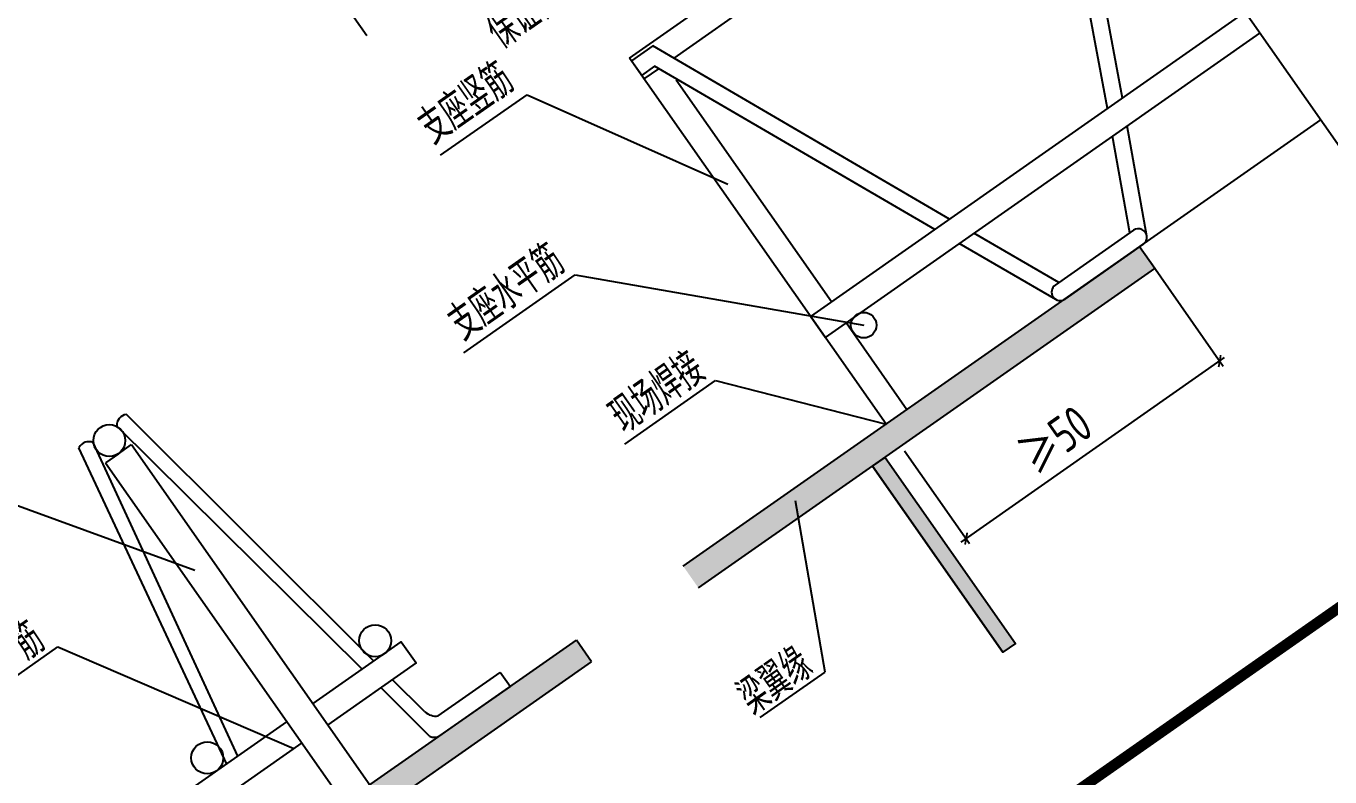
# Model space of a CAD drawing. Header units: millimetres. Extents: x 1089227 to 13101469, y 618865 to 10240562.
# Drawn here: x 2917541 to 2931932, y 4902682 to 4910972 of the extents above; entities that cross this region are included whole.
import ezdxf
from ezdxf.enums import TextEntityAlignment as Align

# ---------------------------------------------------------------- set-up
doc = ezdxf.new("R2010")
doc.units = ezdxf.units.MM
doc.header["$LTSCALE"] = 1000
doc.header["$PDMODE"] = 3
doc.header["$PDSIZE"] = 200
doc.layers.get('0').update_dxf_attribs({"linetype": 'CONTINUOUS'})
doc.layers.get('Defpoints').update_dxf_attribs({"linetype": 'CONTINUOUS'})
for name, color, linetype in [('DIM', 3, 'CONTINUOUS'), ('TK', 4, 'CONTINUOUS'), ('TK-TEXT', 7, 'CONTINUOUS'), ('文字', 7, 'CONTINUOUS'), ('钢筋桁架', 53, 'CONTINUOUS')]:
    doc.layers.add(name, color=color, linetype=linetype)
doc.styles.add('SADITK-SX', font='simfang.ttf', dxfattribs={"width": 0.7})
doc.styles.add('TSSD_Dimension', font='tssdeng.shx', dxfattribs={"width": 0.75, "bigfont": 'Hztxt.shx'})
doc.styles.add('TSSD_Norm', font='Tssdeng.shx', dxfattribs={"width": 0.7, "bigfont": 'hztxt.shx'})
doc.dimstyles.new('TSSD_100_1', dxfattribs={"dimtxt": 3.5, "dimasz": 1, "dimexe": 1, "dimexo": 2.5, "dimgap": 1, "dimtad": 1, "dimdec": 0, "dimlfac": 100, "dimzin": 0, "dimdsep": 46, "dimtxsty": 'TSSD_Dimension', "dimblk": 'ARCHTICK', "dimblk1": 'ARCHTICK', "dimblk2": 'ARCHTICK', "dimcen": 0, "dimdle": 1, "dimclrt": 7, "dimadec": 0, "dimazin": 0, "dimtfac": 1, "dimtdec": 0, "dimtix": 1, "dimtmove": 2, "dimatfit": 3, "dimfxl": 0, "dimtolj": 1, "dimtzin": 0, "dimarcsym": 0})

# ---------------------------------------------------------------- blocks, each defined once
blk = doc.blocks.new('template_31-施工图_A0_A0_1.0000_3fa9c08c64a9101061c9a26412af947e', base_point=(-1189, 0))
at = {"layer": 'TK', "const_width": 0.8}
blk.add_lwpolyline([(-1164, 831), (-1164, 10), (1179, 10), (1179, 831)], close=True, dxfattribs=at)
at = {"layer": 'TK-TEXT', "style": 'SADITK-SX', "width": 0.7}
for tag, p in [('市政会签', (-1176, 381.5)), ('园林会签', (-1176, 343.5)), ('幕墙会签', (-1176, 305.5)), ('装饰会签', (-1176, 267.5)), ('燃气会签', (-1176, 229.5)), ('暖通会签', (-1176, 191.5)), ('电气会签', (-1176, 153.5)), ('给排水会签', (-1176, 115.5)), ('结构会签', (-1176, 77.5)), ('建筑会签', (-1176, 39.5))]:
    blk.add_attdef(tag, text='', height=4, rotation=90, dxfattribs=at).set_placement(p, align=Align.MIDDLE_CENTER)
for tag, height, p in [('专业审定', 4, (1134.75, 268)), ('专业审核', 4, (1134.75, 248)), ('项目负责1', 4, (1134.75, 238)), ('项目负责2', 4, (1134.75, 228)), ('专业负责1', 4, (1134.75, 218)), ('专业负责2', 4, (1134.75, 208)), ('专业校对', 4, (1134.75, 198)), ('专业设计', 4, (1134.75, 188)), ('方案设计', 4, (1134.75, 178)), ('专业制图', 4, (1134.75, 168)), ('建设单位_001', 4, (1148.5, 140)), ('建设地点_001', 4, (1148.5, 124)), ('工程名称_001', 4, (1148.5, 106)), ('子项名称_001', 4, (1148.5, 86)), ('图纸名称_001', 4, (1148.5, 66)), ('版次', 4, (1129.5, 53)), ('日期', 4, (1165, 53)), ('图别', 4, (1129.5, 43)), ('图号', 4, (1165, 43)), ('合同号', 4, (1136, 30)), ('项目编号1', 2, (1114.065, 13.581)), ('阶段编号1', 2, (1132.25, 13.75)), ('子项编号1', 2, (1144.75, 13.75))]:
    blk.add_attdef(tag, text='', height=height, dxfattribs=at).set_placement(p, align=Align.MIDDLE_CENTER)
blk = doc.blocks.new('_ArchTick')
at = {"color": 0, "linetype": 'ByBlock', "const_width": 0.3}
blk.add_lwpolyline([(-0.71, -0.71), (0.71, 0.71)], dxfattribs=at)
blk = doc.blocks.new('*D2437')
at = {"layer": 'Defpoints', "color": 0, "transparency": 16777216}
for p in [(1846794, -9189), (1841669, -9405), (1846794, -11281)]:
    blk.add_point(p, dxfattribs=at)
at = {"layer": 'DIM', "color": 0, "lineweight": -2, "transparency": 16777216}
for p, q in [((1846794, -9289), (1846794, -11381)), ((1841669, -9505), (1841669, -11381)), ((1841569, -11281), (1846894, -11281))]:
    blk.add_line(p, q, dxfattribs=at)
at = {"layer": 'DIM', "color": 0, "lineweight": -2, "transparency": 16777216, "xscale": 100, "yscale": 100, "zscale": 100, "rotation": 180}
blk.add_blockref('_ArchTick', (1841669, -11281), dxfattribs=at)
at = {"layer": 'DIM', "color": 0, "lineweight": -2, "transparency": 16777216, "xscale": 100, "yscale": 100, "zscale": 100}
blk.add_blockref('_ArchTick', (1846794, -11281), dxfattribs=at)
at = {"layer": 'DIM', "color": 7, "transparency": 16777216, "insert": (1843817, -10791), "char_height": 600, "attachment_point": 5, "style": 'TSSD_Dimension'}
blk.add_mtext('\\A1;{\\fSimSun|b0|i0|c134|p2;≥}50', dxfattribs=at)
blk = doc.blocks.new('支座钢筋')
at = {"layer": 'DIM'}
for points in [[(1826015.557, -9393.793), (1826015.557, -8954.937), (1835419.615, -8954.937), (1835419.615, -9393.793)], [(1837570.536, -8969.965), (1837570.536, -9408.822), (1846793.765, -9408.822), (1846793.765, -8969.965)], [(1841090.685, -9408.822), (1841341.46, -9408.822), (1841341.46, -13168.757), (1841090.685, -13168.757)]]:
    blk.add_hatch(color=256, dxfattribs=at).paths.add_polyline_path(points)
for p, q in [((1838321.564, 6038.568), (1838321.564, 1235.911)), ((1838182.68, -1089.563), (1839931.7, -1089.563)), ((1839931.7, -1089.563), (1841805.583, -4207.734)), ((1828942.937, -1571.774), (1830908.447, -4384.986)), ((1836618.734, -3990.562), (1838872.849, -3990.562)), ((1838872.849, -3990.562), (1842307.749, -7412.764)), ((1826217.158, -4123.075), (1828323.14, -4123.075)), ((1828323.14, -4123.075), (1830557.757, -7742.3)), ((1850456.839, -5733.954), (1850456.839, -10616.076)), ((1837938.94, -6758.257), (1839772.65, -6758.257)), ((1839772.65, -6758.257), (1841668.554, -8969.965)), ((1826015.557, -8954.937), (1835419.615, -8954.937)), ((1835419.615, -9393.793), (1835419.615, -8954.937)), ((1837570.536, -8969.965), (1846793.765, -8969.965)), ((1846793.765, -9408.822), (1846793.765, -8969.965)), ((1838487.728, -11750.924), (1839713.275, -9144.565)), ((1826015.557, -9393.793), (1835419.615, -9393.793)), ((1837570.536, -9408.822), (1846793.765, -9408.822)), ((1841090.685, -9408.822), (1841090.685, -13168.757)), ((1841341.46, -9408.822), (1841341.46, -13168.757)), ((1837178.768, -11750.924), (1838487.728, -11750.924))]:
    blk.add_line(p, q, dxfattribs=at)
blk.add_lwpolyline([(1841090.685, -9408.822), (1841341.46, -9408.822), (1841341.46, -13168.757), (1841090.685, -13168.757)], close=True, dxfattribs=at)
at = {"layer": '钢筋桁架'}
for p, q in [((1829498.986, -7316.56), (1830501.717, -1621.498)), ((1829723.668, -7316.56), (1830742.333, -1686.721)), ((1832237.553, -7316.56), (1831219.713, -1686.721)), ((1832473.047, -7316.56), (1831460.33, -1621.498)), ((1841668.554, -8969.965), (1841668.554, -1564.27)), ((1841668.554, -8969.965), (1841668.554, -1564.27)), ((1841668.554, -1987.452), (1841668.554, -1564.27)), ((1841668.554, -1564.27), (1850450.483, -1564.27)), ((1842104.363, -1619.653), (1841668.554, -1619.653)), ((1844477.596, -6788.602), (1842104.363, -1619.653)), ((1847674.317, -6788.602), (1850031.05, -1606.699)), ((1841930.962, -1915.07), (1841668.554, -1915.423)), ((1844179.29, -6788.602), (1841930.962, -1915.07)), ((1847972.623, -6788.602), (1850192.858, -1923.472)), ((1830717.586, -2078.221), (1830717.586, -8954.937)), ((1830981.023, -2078.221), (1830717.586, -2078.221)), ((1830981.023, -2078.221), (1831244.46, -2078.221)), ((1831244.46, -2078.221), (1831244.46, -8954.937)), ((1841668.554, -1987.452), (1841964.355, -1987.452)), ((1842273.232, -1987.452), (1849857.883, -1987.452)), ((1842091.736, -6788.602), (1842091.736, -2305.653)), ((1842091.736, -6788.602), (1842091.736, -2305.653)), ((1841668.554, -7211.785), (1841668.554, -6788.602)), ((1850450.483, -6788.602), (1841668.554, -6788.602)), ((1850450.483, -7211.785), (1841668.554, -7211.785)), ((1842091.736, -8969.965), (1842091.736, -7211.785)), ((1842091.736, -8969.965), (1842091.736, -7211.785)), ((1845157.995, -8890.335), (1844376.352, -7211.785)), ((1845358.132, -8687.844), (1844673.794, -7211.785)), ((1846793.781, -8687.844), (1847478.119, -7211.785)), ((1846991.27, -8896.023), (1847775.562, -7211.785)), ((1832518.234, -8863.234), (1832314.524, -7742.3)), ((1832681.366, -8488.056), (1832548.753, -7742.3)), ((1832825.34, -8672.815), (1834078.608, -8672.815)), ((1834078.608, -8954.937), (1834078.608, -8672.815)), ((1846867.201, -8687.844), (1845284.977, -8687.844)), ((1846867.201, -8687.844), (1845284.977, -8687.844)), ((1834078.608, -8954.937), (1832662.095, -8954.937)), ((1845271.343, -8969.965), (1850456.839, -8969.965)), ((1846867.201, -8969.965), (1845284.977, -8969.965)), ((1845284.977, -8969.965), (1846867.201, -8969.965))]:
    blk.add_line(p, q, dxfattribs=at)
for points in [[(1830717.586, -7742.3), (1828867.266, -7742.3), (1828867.266, -7316.56), (1830717.586, -7316.56)], [(1831244.46, -7316.56), (1833027.939, -7316.56), (1833027.939, -7742.3), (1831244.46, -7742.3)]]:
    blk.add_lwpolyline(points, dxfattribs=at)
for centre, radius in [((1830981.023, -1813.731), 264.49), ((1829295.516, -7047.71), 264.49), ((1832684.627, -7053.092), 264.49), ((1842307.749, -7412.764), 211.591)]:
    blk.add_circle(centre, radius, dxfattribs=at)
for centre, radius, start, end in [((1830587.531, -1781.36), 181.438, 31.4456739, 118.2272153), ((1831374.515, -1781.36), 181.438, 61.7727847, 148.5543261), ((1832960.355, -8419.129), 287.377, 193.8775775, 241.9773318), ((1845284.977, -8828.905), 141.061, 90, 270), ((1846867.201, -8828.905), 141.061, 270, 90), ((1832662.095, -8796.243), 158.694, 204.9697613, 270)]:
    blk.add_arc(centre, radius, start, end, dxfattribs=at)
at = {"layer": '文字', "style": 'TSSD_Norm', "width": 0.7}
for s, p in [('保证桁架竖筋焊接在梁的翼缘上', (1840016.295, -269.751)), ('支座竖筋', (1838182.68, -914.233)), ('支座水平筋', (1836724.923, -3860.228)), ('支座水平筋', (1826087.553, -4045.835)), ('现场焊接', (1838026.334, -6655.223)), ('梁翼缘', (1837096.357, -11689.614))]:
    blk.add_text(s, height=600, dxfattribs=at).set_placement(p)
at = {"layer": 'DIM'}
dim = blk.add_linear_dim(base=(1846793.765, -11280.591), p1=(1841668.554, -9405.23), p2=(1846793.765, -9189.393), text='{\\fSimSun|b0|i0|c134|p2;≥}50', dimstyle='TSSD_100_1', override={"dimtxt": 600, "dimasz": 100, "dimexe": 100, "dimexo": 100, "dimdle": 100}, dxfattribs=at)
dim.commit()
dim.dimension.update_dxf_attribs({"geometry": '*D2437', "text_midpoint": (1843816.727, -10791.303), "dimtype": 128})

msp = doc.modelspace()

# ---------------------------------------------------------------- block references
for name, p, xscale, yscale, zscale, rotation in [('template_31-施工图_A0_A0_1.0000_3fa9c08c64a9101061c9a26412af947e', (2673291.941, 4721512.406), 150, 150, 150, 35.00532206532363), ('支座钢筋', (1917929.662, 4207154.878), 0.6666666666666665, 0.6666666666666665, 0.6666666666666665, 35.00532206532387)]:
    msp.add_blockref(name, p, dxfattribs=dict(xscale=xscale, yscale=yscale, zscale=zscale, rotation=rotation))

doc.saveas('drawing.dxf')
